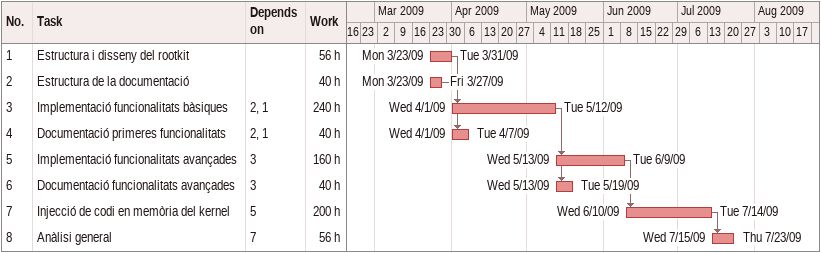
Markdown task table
| ID | Task | Start | Finish | Predecessors | Work (h) |
|---|---|---|---|---|---|
| 1 | Estructura i disseny del rootkit | 2009-03-23 | 2009-03-31 |  | 56 |
| 2 | Estructura de la documentació | 2009-03-23 | 2009-03-27 |  | 40 |
| 3 | Implementació funcionalitats bàsiques | 2009-04-01 | 2009-05-12 | 2, 1 | 240 |
| 4 | Documentació primeres funcionalitats | 2009-04-01 | 2009-04-07 | 2, 1 | 40 |
| 5 | Implementació funcionalitats avançades | 2009-05-13 | 2009-06-09 | 3 | 160 |
| 6 | Documentació funcionalitats avançades | 2009-05-13 | 2009-05-19 | 3 | 40 |
| 7 | Injecció de codi en memòria del kernel | 2009-06-10 | 2009-07-14 | 5 | 200 |
| 8 | Anàlisi general | 2009-07-15 | 2009-07-23 | 7 | 56 |
